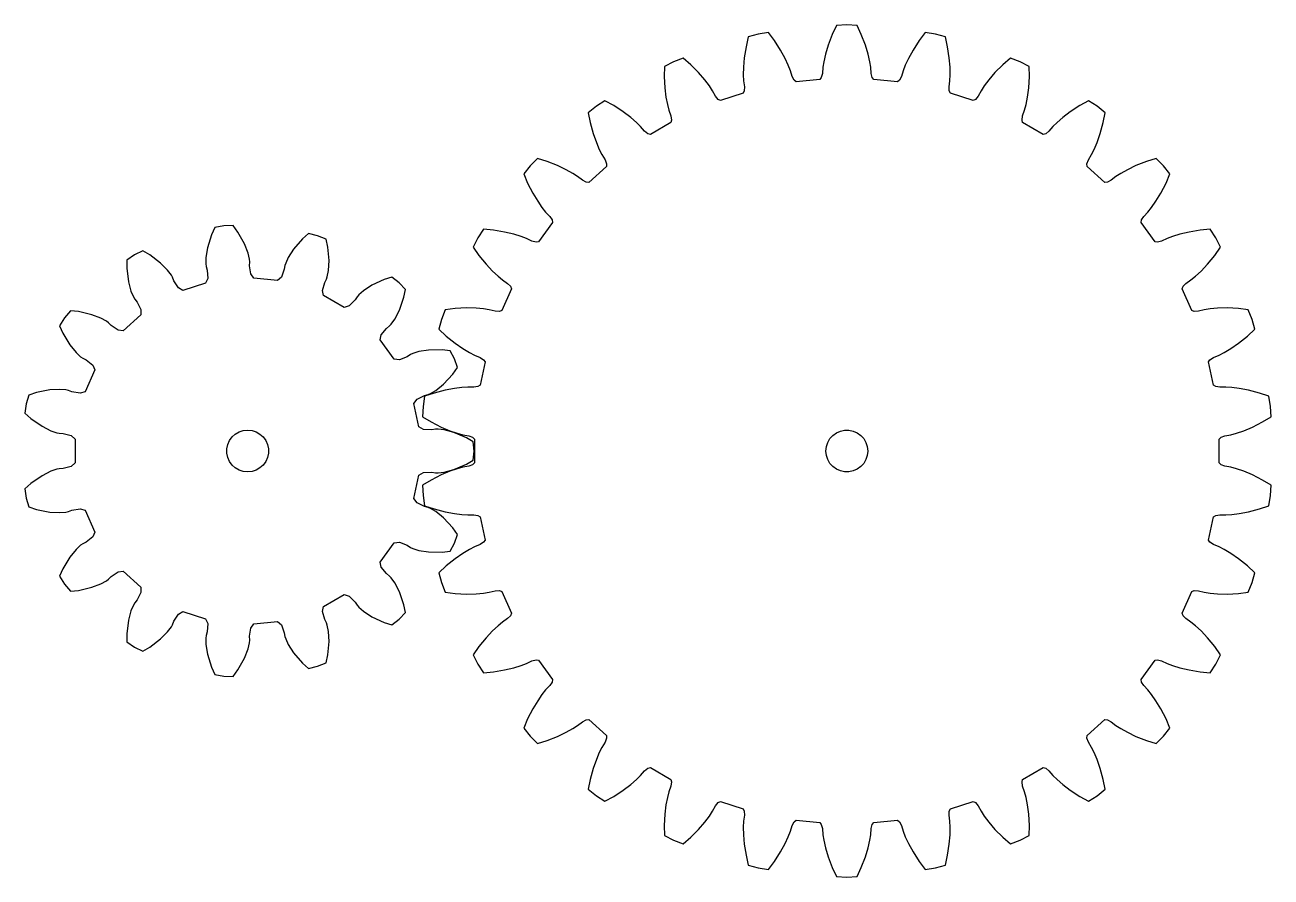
# Model space of a CAD drawing. Extents: x -21 to 98, y -41 to 41.
import ezdxf

# ---------------------------------------------------------------- set-up
doc = ezdxf.new("R2010")
doc.units = 0
doc.header["$MEASUREMENT"] = 0
doc.layers.add('OpenJsCad', color=7, linetype='CONTINUOUS')

msp = doc.modelspace()

# ---------------------------------------------------------------- linework, layer by layer
at = {"layer": 'OpenJsCad'}
for points in [[(16.93, 5.23), (16.78, 4.26), (16.72, 3.28), (17.55, 2.78), (18.51, 2.29), (19.35, 1.94), (20.04, 1.71), (20.57, 1.56), (21.14, 1.45), (21.52, 1.31), (21.7, 1.14), (21.7, -1.14), (21.52, -1.31), (21.14, -1.45), (20.57, -1.56), (20.04, -1.71), (19.35, -1.94), (18.51, -2.29), (17.55, -2.78), (16.72, -3.28), (16.78, -4.26), (16.93, -5.23), (17.84, -5.54), (18.88, -5.82), (19.77, -5.99), (20.5, -6.08), (21.05, -6.11), (21.63, -6.09), (22.03, -6.16), (22.24, -6.29), (22.71, -8.52), (22.57, -8.72), (22.23, -8.94), (21.7, -9.17), (21.21, -9.42), (20.58, -9.79), (19.84, -10.31), (18.99, -10.99), (18.29, -11.64), (18.55, -12.59), (18.9, -13.51), (19.85, -13.62), (20.93, -13.68), (21.84, -13.66), (22.56, -13.6), (23.11, -13.51), (23.68, -13.38), (24.08, -13.35), (24.31, -13.44), (25.24, -15.52), (25.14, -15.75), (24.86, -16.03), (24.38, -16.37), (23.95, -16.71), (23.42, -17.21), (22.8, -17.87), (22.12, -18.71), (21.56, -19.49), (22.01, -20.37), (22.55, -21.2), (23.5, -21.11), (24.57, -20.94), (25.45, -20.74), (26.15, -20.52), (26.67, -20.32), (27.19, -20.07), (27.58, -19.97), (27.82, -20), (29.16, -21.85), (29.12, -22.09), (28.9, -22.43), (28.5, -22.85), (28.15, -23.28), (27.74, -23.88), (27.27, -24.65), (26.77, -25.62), (26.4, -26.5), (27.02, -27.26), (27.71, -27.96), (28.63, -27.68), (29.64, -27.29), (30.46, -26.9), (31.1, -26.55), (31.56, -26.25), (32.02, -25.9), (32.38, -25.71), (32.63, -25.69), (34.32, -27.22), (34.33, -27.47), (34.18, -27.84), (33.88, -28.34), (33.63, -28.83), (33.35, -29.5), (33.05, -30.36), (32.77, -31.4), (32.58, -32.34), (33.35, -32.96), (34.17, -33.5), (35.01, -33.03), (35.92, -32.44), (36.64, -31.89), (37.19, -31.41), (37.58, -31.02), (37.96, -30.58), (38.27, -30.33), (38.51, -30.26), (40.48, -31.4), (40.54, -31.64), (40.48, -32.04), (40.29, -32.59), (40.14, -33.12), (40, -33.84), (39.89, -34.73), (39.83, -35.82), (39.85, -36.77), (40.72, -37.22), (41.64, -37.57), (42.37, -36.94), (43.13, -36.18), (43.72, -35.49), (44.16, -34.91), (44.46, -34.44), (44.74, -33.94), (44.99, -33.62), (45.21, -33.51), (47.38, -34.21), (47.49, -34.43), (47.51, -34.83), (47.43, -35.41), (47.4, -35.96), (47.42, -36.69), (47.49, -37.59), (47.66, -38.66), (47.87, -39.6), (48.82, -39.85), (49.8, -40.01), (50.37, -39.24), (50.96, -38.33), (51.4, -37.54), (51.7, -36.88), (51.9, -36.36), (52.07, -35.8), (52.25, -35.45), (52.44, -35.29), (54.71, -35.52), (54.86, -35.72), (54.96, -36.11), (55.01, -36.69), (55.1, -37.23), (55.26, -37.94), (55.52, -38.81), (55.91, -39.82), (56.31, -40.69), (57.3, -40.74), (58.28, -40.69), (58.68, -39.82), (59.07, -38.81), (59.33, -37.94), (59.49, -37.23), (59.58, -36.69), (59.63, -36.11), (59.73, -35.72), (59.88, -35.52), (62.15, -35.29), (62.34, -35.45), (62.52, -35.8), (62.69, -36.36), (62.89, -36.88), (63.19, -37.54), (63.63, -38.33), (64.22, -39.24), (64.79, -40.01), (65.77, -39.85), (66.72, -39.6), (66.93, -38.66), (67.1, -37.59), (67.18, -36.69), (67.19, -35.96), (67.16, -35.41), (67.09, -34.83), (67.1, -34.43), (67.21, -34.21), (69.38, -33.51), (69.6, -33.62), (69.85, -33.94), (70.13, -34.44), (70.43, -34.91), (70.87, -35.49), (71.46, -36.18), (72.23, -36.94), (72.95, -37.57), (73.87, -37.22), (74.75, -36.77), (74.76, -35.82), (74.7, -34.73), (74.59, -33.84), (74.45, -33.12), (74.3, -32.59), (74.11, -32.04), (74.05, -31.64), (74.11, -31.4), (76.08, -30.26), (76.32, -30.33), (76.63, -30.58), (77.01, -31.02), (77.4, -31.41), (77.95, -31.89), (78.67, -32.44), (79.58, -33.03), (80.42, -33.5), (81.24, -32.96), (82.01, -32.34), (81.82, -31.4), (81.54, -30.36), (81.25, -29.5), (80.96, -28.83), (80.71, -28.34), (80.41, -27.84), (80.26, -27.47), (80.27, -27.22), (81.96, -25.69), (82.21, -25.71), (82.57, -25.9), (83.03, -26.25), (83.49, -26.55), (84.13, -26.9), (84.95, -27.29), (85.96, -27.68), (86.88, -27.96), (87.57, -27.26), (88.19, -26.5), (87.82, -25.62), (87.32, -24.65), (86.86, -23.88), (86.44, -23.28), (86.09, -22.85), (85.69, -22.43), (85.47, -22.09), (85.43, -21.85), (86.77, -20), (87.01, -19.97), (87.4, -20.07), (87.93, -20.32), (88.44, -20.52), (89.14, -20.74), (90.02, -20.94), (91.09, -21.11), (92.04, -21.2), (92.58, -20.37), (93.03, -19.49), (92.48, -18.71), (91.79, -17.87), (91.17, -17.21), (90.64, -16.71), (90.21, -16.37), (89.73, -16.03), (89.45, -15.75), (89.36, -15.52), (90.28, -13.44), (90.52, -13.35), (90.92, -13.38), (91.48, -13.51), (92.03, -13.6), (92.75, -13.66), (93.66, -13.68), (94.74, -13.62), (95.69, -13.51), (96.05, -12.59), (96.3, -11.64), (95.6, -10.99), (94.76, -10.31), (94.01, -9.79), (93.39, -9.42), (92.89, -9.17), (92.36, -8.94), (92.02, -8.72), (91.88, -8.52), (92.36, -6.29), (92.57, -6.16), (92.96, -6.09), (93.54, -6.11), (94.1, -6.08), (94.82, -5.99), (95.71, -5.82), (96.75, -5.54), (97.66, -5.23), (97.82, -4.26), (97.87, -3.28), (97.04, -2.78), (96.08, -2.29), (95.25, -1.94), (94.56, -1.71), (94.02, -1.56), (93.45, -1.45), (93.08, -1.31), (92.9, -1.14), (92.9, 1.14), (93.08, 1.31), (93.45, 1.45), (94.02, 1.56), (94.56, 1.71), (95.25, 1.94), (96.08, 2.29), (97.04, 2.78), (97.87, 3.28), (97.82, 4.26), (97.66, 5.23), (96.75, 5.54), (95.71, 5.82), (94.82, 5.99), (94.1, 6.08), (93.54, 6.11), (92.96, 6.09), (92.57, 6.16), (92.36, 6.29), (91.88, 8.52), (92.02, 8.72), (92.36, 8.94), (92.89, 9.17), (93.39, 9.42), (94.01, 9.79), (94.76, 10.31), (95.6, 10.99), (96.3, 11.64), (96.05, 12.59), (95.69, 13.51), (94.74, 13.62), (93.66, 13.68), (92.75, 13.66), (92.03, 13.6), (91.48, 13.51), (90.92, 13.38), (90.52, 13.35), (90.28, 13.44), (89.36, 15.52), (89.45, 15.75), (89.73, 16.03), (90.21, 16.37), (90.64, 16.71), (91.17, 17.21), (91.79, 17.87), (92.48, 18.71), (93.03, 19.49), (92.58, 20.37), (92.04, 21.2), (91.09, 21.11), (90.02, 20.94), (89.14, 20.74), (88.44, 20.52), (87.93, 20.32), (87.4, 20.07), (87.01, 19.97), (86.77, 20), (85.43, 21.85), (85.47, 22.09), (85.69, 22.43), (86.09, 22.85), (86.44, 23.28), (86.86, 23.88), (87.32, 24.65), (87.82, 25.62), (88.19, 26.5), (87.57, 27.26), (86.88, 27.96), (85.96, 27.68), (84.95, 27.29), (84.13, 26.9), (83.49, 26.55), (83.03, 26.25), (82.57, 25.9), (82.21, 25.71), (81.96, 25.69), (80.27, 27.22), (80.26, 27.47), (80.41, 27.84), (80.71, 28.34), (80.96, 28.83), (81.25, 29.5), (81.54, 30.36), (81.82, 31.4), (82.01, 32.34), (81.24, 32.96), (80.42, 33.5), (79.58, 33.03), (78.67, 32.44), (77.95, 31.89), (77.4, 31.41), (77.01, 31.02), (76.63, 30.58), (76.32, 30.33), (76.08, 30.26), (74.11, 31.4), (74.05, 31.64), (74.11, 32.04), (74.3, 32.59), (74.45, 33.12), (74.59, 33.84), (74.7, 34.73), (74.76, 35.82), (74.75, 36.77), (73.87, 37.22), (72.95, 37.57), (72.23, 36.94), (71.46, 36.18), (70.87, 35.49), (70.43, 34.91), (70.13, 34.44), (69.85, 33.94), (69.6, 33.62), (69.38, 33.51), (67.21, 34.21), (67.1, 34.43), (67.09, 34.83), (67.16, 35.41), (67.19, 35.96), (67.18, 36.69), (67.1, 37.59), (66.93, 38.66), (66.72, 39.6), (65.77, 39.85), (64.79, 40.01), (64.22, 39.24), (63.63, 38.33), (63.19, 37.54), (62.89, 36.88), (62.69, 36.36), (62.52, 35.8), (62.34, 35.45), (62.15, 35.29), (59.88, 35.52), (59.73, 35.72), (59.63, 36.11), (59.58, 36.69), (59.49, 37.23), (59.33, 37.94), (59.07, 38.81), (58.68, 39.82), (58.28, 40.69), (57.3, 40.74), (56.31, 40.69), (55.91, 39.82), (55.52, 38.81), (55.26, 37.94), (55.1, 37.23), (55.01, 36.69), (54.96, 36.11), (54.86, 35.72), (54.71, 35.52), (52.44, 35.29), (52.25, 35.45), (52.07, 35.8), (51.9, 36.36), (51.7, 36.88), (51.4, 37.54), (50.96, 38.33), (50.37, 39.24), (49.8, 40.01), (48.82, 39.85), (47.87, 39.6), (47.66, 38.66), (47.49, 37.59), (47.42, 36.69), (47.4, 35.96), (47.43, 35.41), (47.51, 34.83), (47.49, 34.43), (47.38, 34.21), (45.21, 33.51), (44.99, 33.62), (44.74, 33.94), (44.46, 34.44), (44.16, 34.91), (43.72, 35.49), (43.13, 36.18), (42.37, 36.94), (41.64, 37.57), (40.72, 37.22), (39.85, 36.77), (39.83, 35.82), (39.89, 34.73), (40, 33.84), (40.14, 33.12), (40.29, 32.59), (40.48, 32.04), (40.54, 31.64), (40.48, 31.4), (38.51, 30.26), (38.27, 30.33), (37.96, 30.58), (37.58, 31.02), (37.19, 31.41), (36.64, 31.89), (35.92, 32.44), (35.01, 33.03), (34.17, 33.5), (33.35, 32.96), (32.58, 32.34), (32.77, 31.4), (33.05, 30.36), (33.35, 29.5), (33.63, 28.83), (33.88, 28.34), (34.18, 27.84), (34.33, 27.47), (34.32, 27.22), (32.63, 25.69), (32.38, 25.71), (32.02, 25.9), (31.56, 26.25), (31.1, 26.55), (30.46, 26.9), (29.64, 27.29), (28.63, 27.68), (27.71, 27.96), (27.02, 27.26), (26.4, 26.5), (26.77, 25.62), (27.27, 24.65), (27.74, 23.88), (28.15, 23.28), (28.5, 22.85), (28.9, 22.43), (29.12, 22.09), (29.16, 21.85), (27.82, 20), (27.58, 19.97), (27.19, 20.07), (26.67, 20.32), (26.15, 20.52), (25.45, 20.74), (24.57, 20.94), (23.5, 21.11), (22.55, 21.2), (22.01, 20.37), (21.56, 19.49), (22.12, 18.71), (22.8, 17.87), (23.42, 17.21), (23.95, 16.71), (24.38, 16.37), (24.86, 16.03), (25.14, 15.75), (25.24, 15.52), (24.31, 13.44), (24.08, 13.35), (23.68, 13.38), (23.11, 13.51), (22.56, 13.6), (21.84, 13.66), (20.93, 13.68), (19.85, 13.62), (18.9, 13.51), (18.55, 12.59), (18.29, 11.64), (18.99, 10.99), (19.84, 10.31), (20.58, 9.79), (21.21, 9.42), (21.7, 9.17), (22.23, 8.94), (22.57, 8.72), (22.71, 8.52), (22.24, 6.29), (22.03, 6.16), (21.63, 6.09), (21.05, 6.11), (20.5, 6.08), (19.77, 5.99), (18.88, 5.82), (17.84, 5.54), (16.93, 5.23)], [(19.36, -9.58), (19.77, -8.8), (20.08, -7.98), (19.63, -7.35), (18.74, -6.4), (18, -5.8), (17.49, -5.49), (17.27, -5.4), (16.91, -5.3), (16.2, -4.95), (15.9, -4.54), (16.38, -2.32), (16.81, -2.07), (17.61, -2.03), (17.97, -2.09), (18.21, -2.1), (18.81, -2.02), (19.72, -1.78), (20.92, -1.27), (21.58, -0.88), (21.65, 0), (21.58, 0.88), (20.92, 1.27), (19.72, 1.78), (18.81, 2.02), (18.21, 2.1), (17.97, 2.09), (17.61, 2.03), (16.81, 2.07), (16.38, 2.32), (15.9, 4.54), (16.2, 4.95), (16.91, 5.3), (17.27, 5.4), (17.49, 5.49), (18, 5.8), (18.74, 6.4), (19.63, 7.35), (20.08, 7.98), (19.77, 8.8), (19.36, 9.58), (18.6, 9.67), (17.29, 9.65), (16.36, 9.5), (15.79, 9.32), (15.57, 9.22), (15.26, 9.02), (14.51, 8.73), (14.02, 8.78), (12.68, 10.62), (12.78, 11.11), (13.29, 11.73), (13.58, 11.96), (13.74, 12.13), (14.09, 12.62), (14.52, 13.47), (14.95, 14.7), (15.1, 15.45), (14.48, 16.09), (13.79, 16.63), (13.05, 16.4), (11.87, 15.85), (11.08, 15.33), (10.63, 14.94), (10.47, 14.75), (10.27, 14.45), (9.71, 13.88), (9.24, 13.72), (7.27, 14.86), (7.16, 15.35), (7.37, 16.12), (7.54, 16.44), (7.62, 16.67), (7.74, 17.26), (7.79, 18.21), (7.68, 19.5), (7.51, 20.26), (6.69, 20.59), (5.83, 20.8), (5.25, 20.29), (4.4, 19.31), (3.89, 18.51), (3.64, 17.97), (3.56, 17.74), (3.51, 17.38), (3.23, 16.62), (2.86, 16.29), (0.59, 16.53), (0.3, 16.93), (0.18, 17.72), (0.2, 18.09), (0.18, 18.33), (0.05, 18.91), (-0.29, 19.8), (-0.92, 20.94), (-1.38, 21.56), (-2.26, 21.53), (-3.13, 21.37), (-3.45, 20.67), (-3.83, 19.43), (-3.98, 18.49), (-3.99, 17.9), (-3.96, 17.65), (-3.86, 17.3), (-3.81, 16.5), (-4.02, 16.05), (-6.18, 15.34), (-6.61, 15.59), (-7.04, 16.27), (-7.17, 16.61), (-7.29, 16.82), (-7.65, 17.3), (-8.32, 17.97), (-9.36, 18.76), (-10.03, 19.13), (-10.82, 18.75), (-11.55, 18.25), (-11.56, 17.48), (-11.4, 16.19), (-11.16, 15.27), (-10.92, 14.73), (-10.8, 14.52), (-10.57, 14.23), (-10.2, 13.52), (-10.2, 13.03), (-11.89, 11.5), (-12.38, 11.55), (-13.05, 11.99), (-13.31, 12.25), (-13.5, 12.4), (-14.02, 12.69), (-14.91, 13.03), (-16.18, 13.33), (-16.94, 13.4), (-17.51, 12.72), (-17.98, 11.98), (-17.68, 11.27), (-17, 10.15), (-16.4, 9.42), (-15.97, 9.01), (-15.77, 8.87), (-15.44, 8.71), (-14.81, 8.21), (-14.61, 7.75), (-15.54, 5.67), (-16.01, 5.52), (-16.8, 5.65), (-17.14, 5.78), (-17.38, 5.84), (-17.97, 5.89), (-18.92, 5.84), (-20.2, 5.6), (-20.93, 5.35), (-21.17, 4.5), (-21.29, 3.63), (-20.73, 3.1), (-19.66, 2.36), (-18.82, 1.93), (-18.25, 1.74), (-18.01, 1.69), (-17.65, 1.67), (-16.87, 1.47), (-16.5, 1.14), (-16.5, -1.14), (-16.87, -1.47), (-17.65, -1.67), (-18.01, -1.69), (-18.25, -1.74), (-18.82, -1.93), (-19.66, -2.36), (-20.73, -3.1), (-21.29, -3.63), (-21.17, -4.5), (-20.93, -5.35), (-20.2, -5.6), (-18.92, -5.84), (-17.97, -5.89), (-17.38, -5.84), (-17.14, -5.78), (-16.8, -5.65), (-16.01, -5.52), (-15.54, -5.67), (-14.61, -7.75), (-14.81, -8.21), (-15.44, -8.71), (-15.77, -8.87), (-15.97, -9.01), (-16.4, -9.42), (-17, -10.15), (-17.68, -11.27), (-17.98, -11.98), (-17.51, -12.72), (-16.94, -13.4), (-16.18, -13.33), (-14.91, -13.03), (-14.02, -12.69), (-13.5, -12.4), (-13.31, -12.25), (-13.05, -11.99), (-12.38, -11.55), (-11.89, -11.5), (-10.2, -13.03), (-10.2, -13.52), (-10.57, -14.23), (-10.8, -14.52), (-10.92, -14.73), (-11.16, -15.27), (-11.4, -16.19), (-11.56, -17.48), (-11.55, -18.25), (-10.82, -18.75), (-10.03, -19.13), (-9.36, -18.76), (-8.32, -17.97), (-7.65, -17.3), (-7.29, -16.82), (-7.17, -16.61), (-7.04, -16.27), (-6.61, -15.59), (-6.18, -15.34), (-4.02, -16.05), (-3.81, -16.5), (-3.86, -17.3), (-3.96, -17.65), (-3.99, -17.9), (-3.98, -18.49), (-3.83, -19.43), (-3.45, -20.67), (-3.13, -21.37), (-2.26, -21.53), (-1.38, -21.56), (-0.92, -20.94), (-0.29, -19.8), (0.05, -18.91), (0.18, -18.33), (0.2, -18.09), (0.18, -17.72), (0.3, -16.93), (0.59, -16.53), (2.86, -16.29), (3.23, -16.62), (3.51, -17.38), (3.56, -17.74), (3.64, -17.97), (3.89, -18.51), (4.4, -19.31), (5.25, -20.29), (5.83, -20.8), (6.69, -20.59), (7.51, -20.26), (7.68, -19.5), (7.79, -18.21), (7.74, -17.26), (7.62, -16.67), (7.54, -16.44), (7.37, -16.12), (7.16, -15.35), (7.27, -14.86), (9.24, -13.72), (9.71, -13.88), (10.27, -14.45), (10.47, -14.75), (10.63, -14.94), (11.08, -15.33), (11.87, -15.85), (13.05, -16.4), (13.79, -16.63), (14.48, -16.09), (15.1, -15.45), (14.95, -14.7), (14.52, -13.47), (14.09, -12.62), (13.74, -12.13), (13.58, -11.96), (13.29, -11.73), (12.78, -11.11), (12.68, -10.62), (14.02, -8.78), (14.51, -8.73), (15.26, -9.02), (15.57, -9.22), (15.79, -9.32), (16.36, -9.5), (17.29, -9.65), (18.6, -9.67), (19.36, -9.58)], [(0.42, -1.96), (0, -2), (-0.42, -1.96), (-0.81, -1.83), (-1.18, -1.62), (-1.49, -1.34), (-1.73, -1), (-1.9, -0.62), (-1.99, -0.21), (-1.99, 0.21), (-1.9, 0.62), (-1.73, 1), (-1.49, 1.34), (-1.18, 1.62), (-0.81, 1.83), (-0.42, 1.96), (0, 2), (0.42, 1.96), (0.81, 1.83), (1.18, 1.62), (1.49, 1.34), (1.73, 1), (1.9, 0.62), (1.99, 0.21), (1.99, -0.21), (1.9, -0.62), (1.73, -1), (1.49, -1.34), (1.18, -1.62), (0.81, -1.83), (0.42, -1.96)], [(56.68, 1.9), (57.09, 1.99), (57.5, 1.99), (57.91, 1.9), (58.3, 1.73), (58.63, 1.49), (58.91, 1.18), (59.12, 0.81), (59.25, 0.42), (59.3, 0), (59.25, -0.42), (59.12, -0.81), (58.91, -1.18), (58.63, -1.49), (58.3, -1.73), (57.91, -1.9), (57.5, -1.99), (57.09, -1.99), (56.68, -1.9), (56.3, -1.73), (55.96, -1.49), (55.68, -1.18), (55.47, -0.81), (55.34, -0.42), (55.3, 0), (55.34, 0.42), (55.47, 0.81), (55.68, 1.18), (55.96, 1.49), (56.3, 1.73), (56.68, 1.9)]]:
    msp.add_lwpolyline(points, close=True, dxfattribs=at)

doc.saveas('drawing.dxf')
